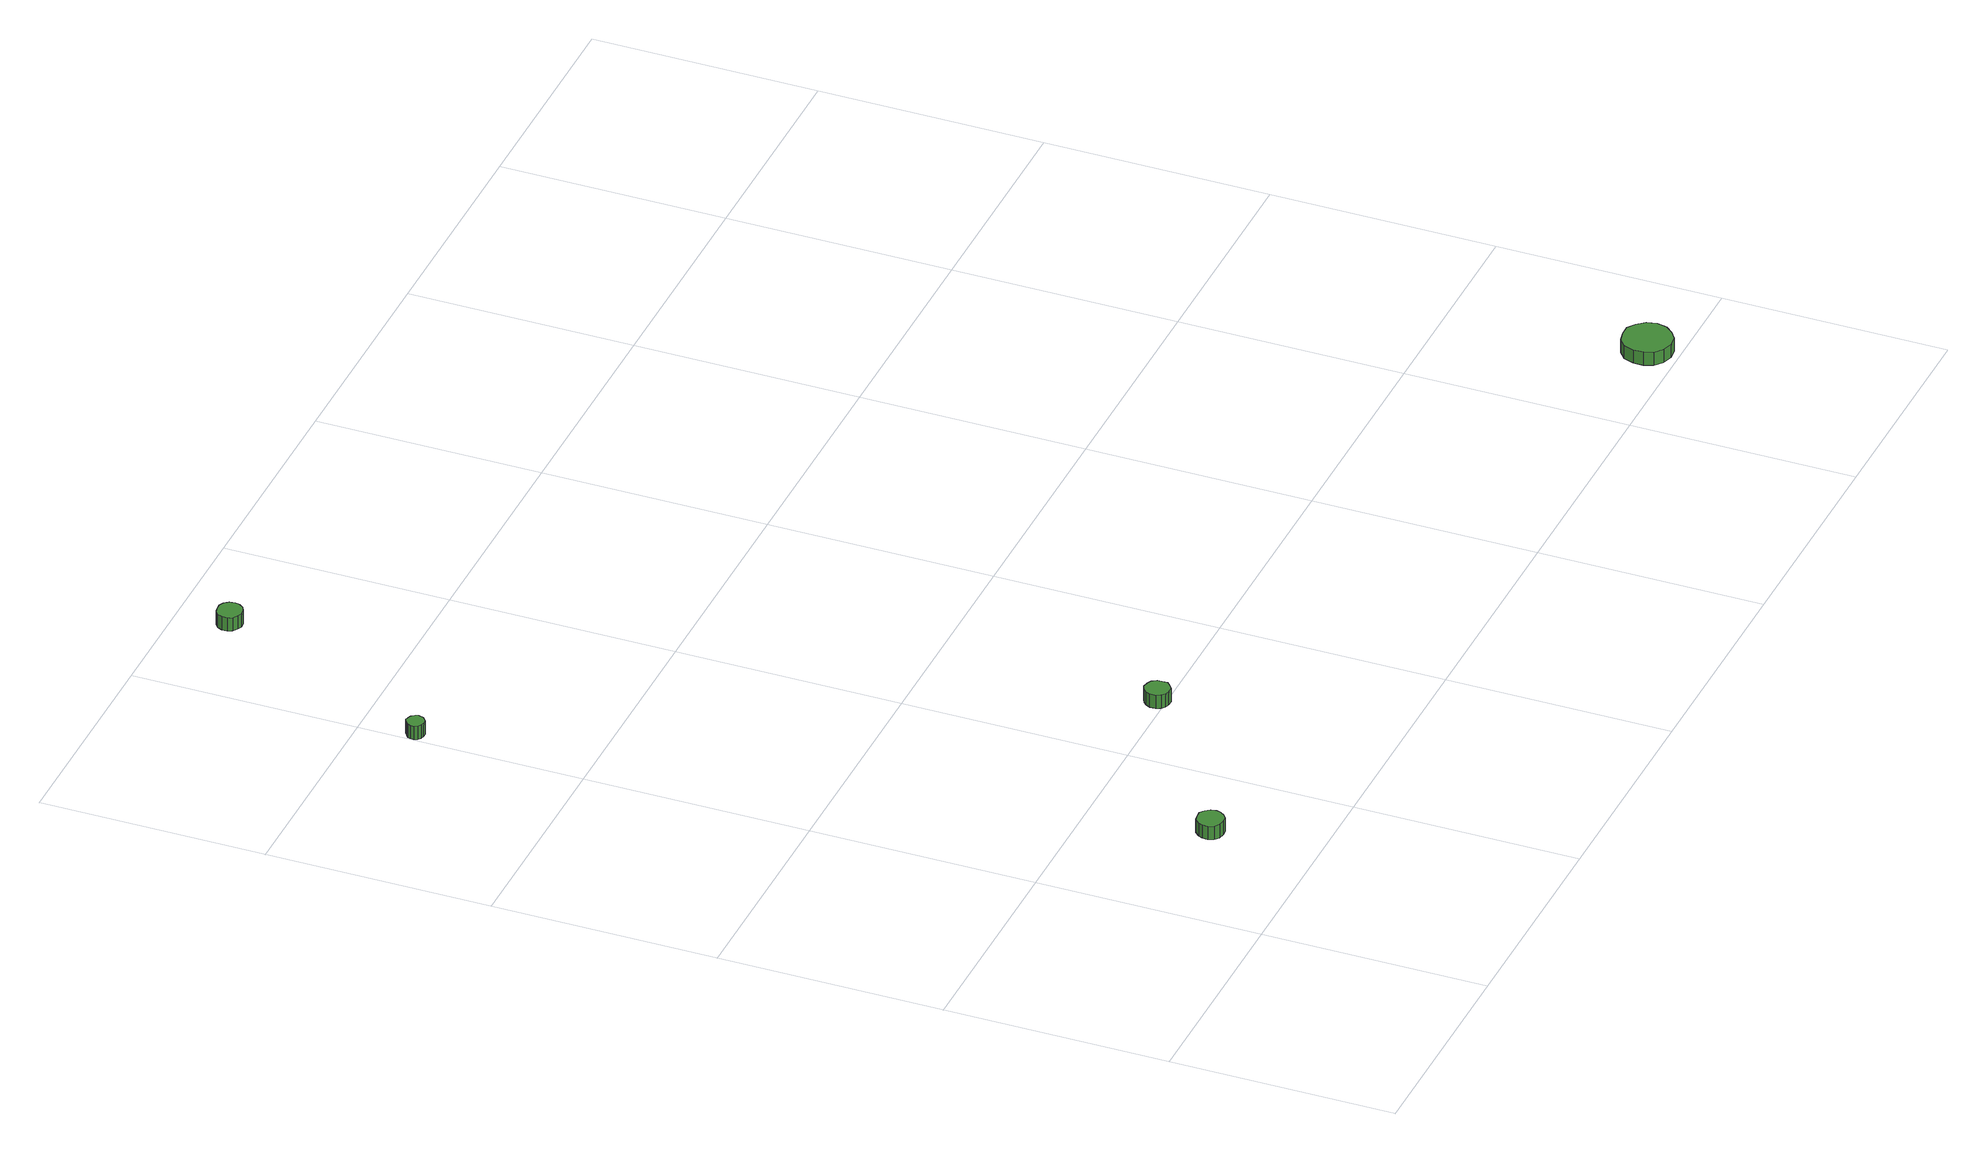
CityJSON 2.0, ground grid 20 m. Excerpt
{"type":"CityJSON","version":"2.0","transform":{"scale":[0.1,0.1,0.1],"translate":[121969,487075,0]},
"CityObjects":{
"tree1":{"type":"SolitaryVegetationObject","attributes":{"function":"something"},"geometry":[{"type":"MultiSurface","lod":"1","boundaries":[[[0,1,2,3,4,5,6,7,8,9,10,11,12,13,14]],[[15,16,17,18,19,20,21,22,23,24,25,26,27,28,29]],[[0,29,28,1]],[[1,28,27,2]],[[2,27,26,3]],[[3,26,25,4]],[[4,25,24,5]],[[5,24,23,6]],[[6,23,22,7]],[[7,22,21,8]],[[8,21,20,9]],[[9,20,19,10]],[[10,19,18,11]],[[11,18,17,12]],[[12,17,16,13]],[[13,16,15,14]],[[14,15,29,0]]]}]},
"tree2":{"type":"SolitaryVegetationObject","attributes":{"function":"something"},"geometry":[{"type":"MultiSurface","lod":"1","boundaries":[[[30,31,32,33,34,35,36,37,38,39,40,41,42,43,44]],[[45,46,47,48,49,50,51,52,53,54,55,56,57,58,59]],[[30,59,58,31]],[[31,58,57,32]],[[32,57,56,33]],[[33,56,55,34]],[[34,55,54,35]],[[35,54,53,36]],[[36,53,52,37]],[[37,52,51,38]],[[38,51,50,39]],[[39,50,49,40]],[[40,49,48,41]],[[41,48,47,42]],[[42,47,46,43]],[[43,46,45,44]],[[44,45,59,30]]]}]},
"tree3":{"type":"SolitaryVegetationObject","attributes":{"function":"something"},"geometry":[{"type":"MultiSurface","lod":"1","boundaries":[[[60,61,62,63,64,65,66,67,68,69,70,71,72,73,74]],[[75,76,77,78,79,80,81,82,83,84,85,86,87,88,89]],[[60,89,88,61]],[[61,88,87,62]],[[62,87,86,63]],[[63,86,85,64]],[[64,85,84,65]],[[65,84,83,66]],[[66,83,82,67]],[[67,82,81,68]],[[68,81,80,69]],[[69,80,79,70]],[[70,79,78,71]],[[71,78,77,72]],[[72,77,76,73]],[[73,76,75,74]],[[74,75,89,60]]]}]},
"tree4":{"type":"SolitaryVegetationObject","attributes":{"function":"something"},"geometry":[{"type":"MultiSurface","lod":"1","boundaries":[[[90,91,92,93,94,95,96,97,98,99,100,101,102,103,104]],[[105,106,107,108,109,110,111,112,113,114,115,116,117,118,119]],[[90,119,118,91]],[[91,118,117,92]],[[92,117,116,93]],[[93,116,115,94]],[[94,115,114,95]],[[95,114,113,96]],[[96,113,112,97]],[[97,112,111,98]],[[98,111,110,99]],[[99,110,109,100]],[[100,109,108,101]],[[101,108,107,102]],[[102,107,106,103]],[[103,106,105,104]],[[104,105,119,90]]]}]},
"tree5":{"type":"SolitaryVegetationObject","attributes":{"function":"something"},"geometry":[{"type":"MultiSurface","lod":"1","boundaries":[[[120,121,122,123,124,125,126,127,128,129,130,131,132,133,134]],[[135,136,137,138,139,140,141,142,143,144,145,146,147,148,149]],[[120,149,148,121]],[[121,148,147,122]],[[122,147,146,123]],[[123,146,145,124]],[[124,145,144,125]],[[125,144,143,126]],[[126,143,142,127]],[[127,142,141,128]],[[128,141,140,129]],[[129,140,139,130]],[[130,139,138,131]],[[131,138,137,132]],[[132,137,136,133]],[[133,136,135,134]],[[134,135,149,120]]]}]}
},
"vertices":[
[136,95,14],[135,100,14],[132,104,14],[128,107,14],[123,107,14],[118,106,14],[114,102,14],[112,98,14],[112,93,14],[114,88,14],[118,85,14],[123,84,14],[128,84,14],[132,87,14],[135,91,14],[135,91,1],[132,87,1],[128,84,1],[123,84,1],[118,85,1],[114,88,1],[112,93,1],[112,98,1],[114,102,1],[118,106,1],[123,107,1],[128,107,1],[132,104,1],[135,100,1],[136,95,1],
[16,752,15],[15,755,15],[13,758,15],[10,759,15],[7,760,15],[4,758,15],[1,756,15],[0,753,15],[0,750,15],[1,747,15],[4,745,15],[7,744,15],[10,744,15],[13,746,15],[15,748,15],[15,748,2],[13,746,2],[10,744,2],[7,744,2],[4,745,2],[1,747,2],[0,750,2],[0,753,2],[1,756,2],[4,758,2],[7,760,2],[10,759,2],[13,758,2],[15,755,2],[16,752,2],
[292,207,15],[292,211,15],[289,215,15],[285,217,15],[280,218,15],[276,216,15],[273,213,15],[271,209,15],[271,204,15],[273,200,15],[276,197,15],[280,196,15],[285,196,15],[289,199,15],[292,202,15],[292,202,2],[289,199,2],[285,196,2],[280,196,2],[276,197,2],[273,200,2],[271,204,2],[271,209,2],[273,213,2],[276,216,2],[280,218,2],[285,217,2],[289,215,2],[292,211,2],[292,207,2],
[106,951,19],[105,956,19],[102,960,19],[98,962,19],[93,962,19],[89,961,19],[85,958,19],[83,954,19],[83,949,19],[85,945,19],[89,942,19],[93,940,19],[98,941,19],[102,943,19],[105,947,19],[105,947,6],[102,943,6],[98,941,6],[93,940,6],[89,942,6],[85,945,6],[83,949,6],[83,954,6],[85,958,6],[89,961,6],[93,962,6],[98,962,6],[102,960,6],[105,956,6],[106,951,6],
[929,28,14],[927,37,14],[921,44,14],[914,49,14],[905,49,14],[896,47,14],[889,41,14],[886,32,14],[886,23,14],[889,15,14],[896,9,14],[905,6,14],[914,7,14],[921,12,14],[927,19,14],[927,19,1],[921,12,1],[914,7,1],[905,6,1],[896,9,1],[889,15,1],[886,23,1],[886,32,1],[889,41,1],[896,47,1],[905,49,1],[914,49,1],[921,44,1],[927,37,1],[929,28,1]
]}
